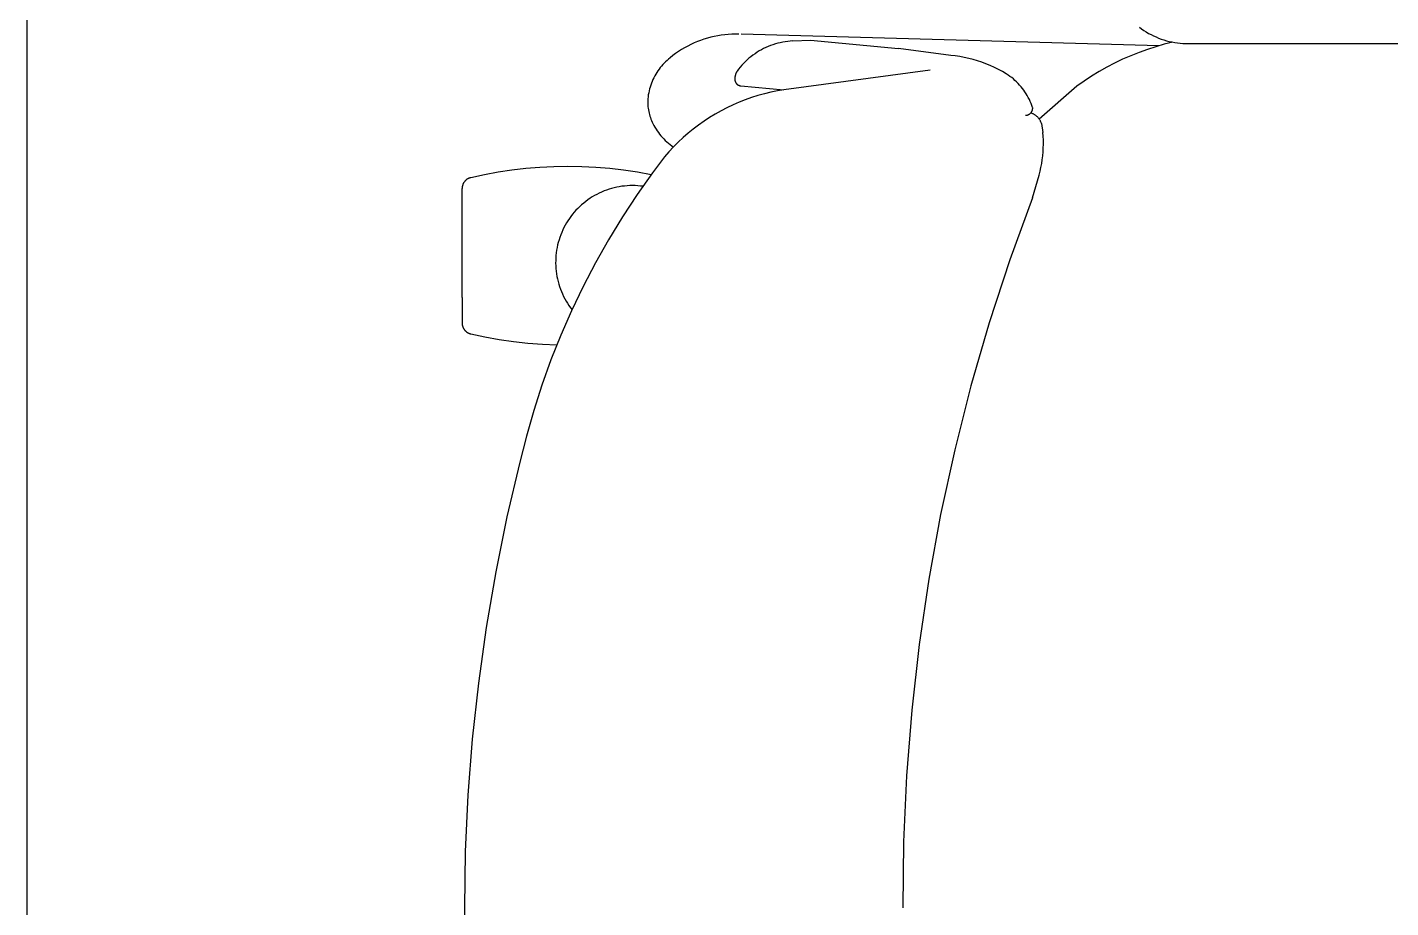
# Model space of a CAD drawing. Header units: inches. Extents: x 4 to 2210, y 3 to 2073.
# Drawn here: x 1142.58 to 1155.44, y 1880.32 to 1888.62 of the extents above; entities that cross this region are included whole.
import ezdxf

# ---------------------------------------------------------------- set-up
doc = ezdxf.new("R2010")
doc.units = ezdxf.units.IN
doc.header["$MEASUREMENT"] = 0
doc.layers.add('Planon_construction', color=253, linetype='Continuous')
doc.layers.add('Planon_workspace', color=210, linetype='Continuous')

# ---------------------------------------------------------------- blocks, each defined once
blk = doc.blocks.new('8 person table')
at = {"layer": 'Planon_construction'}
for p, q in [((-704.25, -779.18, 0), (-704.87, -779.42, 0)), ((-703.62, -778.96, 0), (-704.25, -779.18, 0)), ((-702.98, -778.77, 0), (-703.62, -778.96, 0)), ((-702.33, -778.6, 0), (-702.98, -778.77, 0)), ((-701.68, -778.45, 0), (-702.33, -778.6, 0)), ((-701.03, -778.32, 0), (-701.68, -778.45, 0)), ((-700.37, -778.21, 0), (-701.03, -778.32, 0)), ((-699.71, -778.13, 0), (-700.37, -778.21, 0)), ((-699.04, -778.07, 0), (-699.71, -778.13, 0)), ((-698.38, -778.03, 0), (-699.04, -778.07, 0)), ((-697.71, -778.02, 0), (-698.38, -778.03, 0)), ((-697.04, -778.03, 0), (-697.71, -778.02, 0)), ((-617.76, -780.21, 0), (-696.59, -778.02, 0)), ((-686.88, -779.29, 0), (-683.53, -779.17, 0)), ((-683.53, -779.17, 0), (-666.93, -780.74, 0)), ((-621.5, -776.71, 0), (-621.08, -777.02, 0)), ((-621.08, -777.02, 0), (-620.65, -777.32, 0)), ((-620.65, -777.32, 0), (-620.2, -777.6, 0)), ((-620.2, -777.6, 0), (-619.75, -777.86, 0)), ((-619.75, -777.86, 0), (-619.29, -778.11, 0)), ((-619.29, -778.11, 0), (-618.82, -778.34, 0)), ((-618.82, -778.34, 0), (-618.34, -778.55, 0)), ((-618.34, -778.55, 0), (-617.86, -778.75, 0)), ((-617.86, -778.75, 0), (-617.37, -778.94, 0)), ((-617.37, -778.94, 0), (-616.87, -779.1, 0)), ((-616.87, -779.1, 0), (-616.37, -779.25, 0)), ((-708.96, -781.66, 0), (-709.49, -782.06, 0)), ((-708.41, -781.28, 0), (-708.96, -781.66, 0)), ((-707.85, -780.92, 0), (-708.41, -781.28, 0)), ((-707.27, -780.58, 0), (-707.85, -780.92, 0)), ((-706.69, -780.26, 0), (-707.27, -780.58, 0)), ((-706.09, -779.96, 0), (-706.69, -780.26, 0)), ((-705.49, -779.68, 0), (-706.09, -779.96, 0)), ((-704.87, -779.42, 0), (-705.49, -779.68, 0)), ((-693.99, -781.7, 0), (-694.38, -781.97, 0)), ((-693.6, -781.44, 0), (-693.99, -781.7, 0)), ((-693.19, -781.19, 0), (-693.6, -781.44, 0)), ((-692.78, -780.95, 0), (-693.19, -781.19, 0)), ((-692.36, -780.73, 0), (-692.78, -780.95, 0)), ((-691.93, -780.53, 0), (-692.36, -780.73, 0)), ((-691.49, -780.34, 0), (-691.93, -780.53, 0)), ((-691.05, -780.16, 0), (-691.49, -780.34, 0)), ((-690.6, -780, 0), (-691.05, -780.16, 0)), ((-690.15, -779.86, 0), (-690.6, -780, 0)), ((-689.69, -779.73, 0), (-690.15, -779.86, 0)), ((-689.23, -779.62, 0), (-689.69, -779.73, 0)), ((-688.77, -779.52, 0), (-689.23, -779.62, 0)), ((-688.3, -779.44, 0), (-688.77, -779.52, 0)), ((-687.83, -779.37, 0), (-688.3, -779.44, 0)), ((-687.35, -779.33, 0), (-687.83, -779.37, 0)), ((-686.88, -779.29, 0), (-687.35, -779.33, 0)), ((-657.07, -782.02, 0), (-666.93, -780.74, 0)), ((-621.56, -781.47, 0), (-623.12, -782.09, 0)), ((-619.99, -780.91, 0), (-621.56, -781.47, 0)), ((-618.4, -780.39, 0), (-619.99, -780.91, 0)), ((-616.79, -779.93, 0), (-618.4, -780.39, 0)), ((-615.17, -779.53, 0), (-616.79, -779.93, 0)), ((-616.37, -779.25, 0), (-615.86, -779.38, 0)), ((-615.86, -779.38, 0), (-615.35, -779.49, 0)), ((-615.35, -779.49, 0), (-614.83, -779.59, 0)), ((-614.83, -779.59, 0), (-614.32, -779.66, 0)), ((-614.32, -779.66, 0), (-613.8, -779.72, 0)), ((-613.8, -779.72, 0), (-613.27, -779.76, 0)), ((-613.27, -779.76, 0), (-612.75, -779.78, 0)), ((-612.75, -779.78, 0), (-612.23, -779.79, 0)), ((-612.23, -779.79, 0), (-483.76, -779.71, 0)), ((-711.87, -784.33, 0), (-712.1, -784.63, 0)), ((-711.63, -784.04, 0), (-711.87, -784.33, 0)), ((-711.39, -783.76, 0), (-711.63, -784.04, 0)), ((-711.13, -783.49, 0), (-711.39, -783.76, 0)), ((-710.86, -783.22, 0), (-711.13, -783.49, 0)), ((-710.59, -782.96, 0), (-710.86, -783.22, 0)), ((-710.31, -782.72, 0), (-710.59, -782.96, 0)), ((-710.01, -782.48, 0), (-710.31, -782.72, 0)), ((-709.49, -782.06, 0), (-710.01, -782.48, 0)), ((-696.79, -784.25, 0), (-697.09, -784.62, 0)), ((-696.48, -783.89, 0), (-696.79, -784.25, 0)), ((-696.16, -783.54, 0), (-696.48, -783.89, 0)), ((-695.83, -783.21, 0), (-696.16, -783.54, 0)), ((-695.48, -782.88, 0), (-695.83, -783.21, 0)), ((-695.13, -782.56, 0), (-695.48, -782.88, 0)), ((-694.76, -782.26, 0), (-695.13, -782.56, 0)), ((-694.38, -781.97, 0), (-694.76, -782.26, 0)), ((-656.22, -782.12, 0), (-657.07, -782.02, 0)), ((-655.37, -782.25, 0), (-656.22, -782.12, 0)), ((-654.53, -782.4, 0), (-655.37, -782.25, 0)), ((-653.69, -782.59, 0), (-654.53, -782.4, 0)), ((-652.86, -782.8, 0), (-653.69, -782.59, 0)), ((-652.04, -783.05, 0), (-652.86, -782.8, 0)), ((-651.23, -783.32, 0), (-652.04, -783.05, 0)), ((-650.43, -783.61, 0), (-651.23, -783.32, 0)), ((-649.63, -783.94, 0), (-650.43, -783.61, 0)), ((-648.85, -784.29, 0), (-649.63, -783.94, 0)), ((-648.08, -784.67, 0), (-648.85, -784.29, 0)), ((-627.64, -784.25, 0), (-629.1, -785.07, 0)), ((-626.16, -783.48, 0), (-627.64, -784.25, 0)), ((-624.65, -782.76, 0), (-626.16, -783.48, 0)), ((-623.12, -782.09, 0), (-624.65, -782.76, 0)), ((-713.4, -786.92, 0), (-713.54, -787.27, 0)), ((-713.24, -786.57, 0), (-713.4, -786.92, 0)), ((-713.08, -786.23, 0), (-713.24, -786.57, 0)), ((-712.91, -785.9, 0), (-713.08, -786.23, 0)), ((-712.72, -785.57, 0), (-712.91, -785.9, 0)), ((-712.53, -785.25, 0), (-712.72, -785.57, 0)), ((-712.32, -784.94, 0), (-712.53, -785.25, 0)), ((-712.1, -784.63, 0), (-712.32, -784.94, 0)), ((-697.78, -786.18, 0), (-697.79, -786.27, 0)), ((-697.79, -786.27, 0), (-697.79, -786.36, 0)), ((-697.79, -786.36, 0), (-697.79, -786.45, 0)), ((-697.79, -786.45, 0), (-697.79, -786.54, 0)), ((-697.79, -786.54, 0), (-697.78, -786.63, 0)), ((-697.77, -786.09, 0), (-697.78, -786.18, 0)), ((-697.78, -786.63, 0), (-697.78, -786.72, 0)), ((-697.78, -786.72, 0), (-697.77, -786.76, 0)), ((-697.76, -786, 0), (-697.77, -786.09, 0)), ((-697.77, -786.76, 0), (-697.76, -786.8, 0)), ((-697.74, -785.92, 0), (-697.76, -786, 0)), ((-697.76, -786.8, 0), (-697.75, -786.84, 0)), ((-697.75, -786.84, 0), (-697.74, -786.88, 0)), ((-697.72, -785.83, 0), (-697.74, -785.92, 0)), ((-697.74, -786.88, 0), (-697.73, -786.92, 0)), ((-697.73, -786.92, 0), (-697.72, -786.96, 0)), ((-697.7, -785.74, 0), (-697.72, -785.83, 0)), ((-697.67, -785.66, 0), (-697.7, -785.74, 0)), ((-697.65, -785.57, 0), (-697.67, -785.66, 0)), ((-697.62, -785.49, 0), (-697.65, -785.57, 0)), ((-697.58, -785.4, 0), (-697.62, -785.49, 0)), ((-697.55, -785.32, 0), (-697.58, -785.4, 0)), ((-697.51, -785.24, 0), (-697.55, -785.32, 0)), ((-697.47, -785.16, 0), (-697.51, -785.24, 0)), ((-697.42, -785.08, 0), (-697.47, -785.16, 0)), ((-697.38, -785.01, 0), (-697.42, -785.08, 0)), ((-697.09, -784.62, 0), (-697.38, -785.01, 0)), ((-660.97, -784.82, 0), (-688.54, -788.51, 0)), ((-647.33, -785.07, 0), (-648.08, -784.67, 0)), ((-646.59, -785.51, 0), (-647.33, -785.07, 0)), ((-646.25, -785.73, 0), (-646.59, -785.51, 0)), ((-645.91, -785.97, 0), (-646.25, -785.73, 0)), ((-645.58, -786.21, 0), (-645.91, -785.97, 0)), ((-645.26, -786.47, 0), (-645.58, -786.21, 0)), ((-644.96, -786.74, 0), (-645.26, -786.47, 0)), ((-644.66, -787.02, 0), (-644.96, -786.74, 0)), ((-631.93, -786.86, 0), (-633.3, -787.82, 0)), ((-630.53, -785.94, 0), (-631.93, -786.86, 0)), ((-629.1, -785.07, 0), (-630.53, -785.94, 0)), ((-714.12, -789.44, 0), (-714.17, -789.81, 0)), ((-714.05, -789.07, 0), (-714.12, -789.44, 0)), ((-713.97, -788.7, 0), (-714.05, -789.07, 0)), ((-713.88, -788.34, 0), (-713.97, -788.7, 0)), ((-713.78, -787.98, 0), (-713.88, -788.34, 0)), ((-713.66, -787.62, 0), (-713.78, -787.98, 0)), ((-713.54, -787.27, 0), (-713.66, -787.62, 0)), ((-697.72, -786.96, 0), (-697.7, -787, 0)), ((-697.7, -787, 0), (-697.69, -787.04, 0)), ((-697.69, -787.04, 0), (-697.67, -787.07, 0)), ((-697.67, -787.07, 0), (-697.65, -787.11, 0)), ((-697.65, -787.11, 0), (-697.63, -787.15, 0)), ((-697.63, -787.15, 0), (-697.61, -787.18, 0)), ((-697.61, -787.18, 0), (-697.59, -787.22, 0)), ((-697.59, -787.22, 0), (-697.56, -787.25, 0)), ((-697.56, -787.25, 0), (-697.54, -787.29, 0)), ((-697.54, -787.29, 0), (-697.51, -787.32, 0)), ((-697.51, -787.32, 0), (-697.48, -787.35, 0)), ((-697.48, -787.35, 0), (-697.46, -787.38, 0)), ((-697.46, -787.38, 0), (-697.43, -787.41, 0)), ((-697.43, -787.41, 0), (-697.4, -787.44, 0)), ((-697.4, -787.44, 0), (-697.37, -787.47, 0)), ((-697.37, -787.47, 0), (-697.33, -787.49, 0)), ((-697.33, -787.49, 0), (-697.3, -787.52, 0)), ((-697.3, -787.52, 0), (-697.27, -787.54, 0)), ((-697.27, -787.54, 0), (-697.23, -787.57, 0)), ((-697.23, -787.57, 0), (-697.2, -787.59, 0)), ((-697.2, -787.59, 0), (-697.16, -787.61, 0)), ((-697.16, -787.61, 0), (-697.13, -787.63, 0)), ((-697.13, -787.63, 0), (-697.09, -787.65, 0)), ((-697.09, -787.65, 0), (-697.05, -787.66, 0)), ((-697.05, -787.66, 0), (-697.01, -787.68, 0)), ((-697.01, -787.68, 0), (-696.97, -787.69, 0)), ((-696.97, -787.69, 0), (-696.93, -787.71, 0)), ((-696.93, -787.71, 0), (-696.89, -787.72, 0)), ((-696.89, -787.72, 0), (-696.85, -787.73, 0)), ((-696.85, -787.73, 0), (-696.81, -787.74, 0)), ((-696.81, -787.74, 0), (-696.77, -787.75, 0)), ((-696.77, -787.75, 0), (-696.73, -787.75, 0)), ((-696.73, -787.75, 0), (-696.69, -787.76, 0)), ((-696.69, -787.76, 0), (-696.65, -787.76, 0)), ((-696.65, -787.76, 0), (-688.54, -788.51, 0)), ((-692.23, -789.26, 0), (-693.44, -789.6, 0)), ((-691.01, -788.97, 0), (-692.23, -789.26, 0)), ((-689.78, -788.72, 0), (-691.01, -788.97, 0)), ((-688.54, -788.51, 0), (-689.78, -788.72, 0)), ((-644.37, -787.31, 0), (-644.66, -787.02, 0)), ((-644.09, -787.61, 0), (-644.37, -787.31, 0)), ((-643.82, -787.92, 0), (-644.09, -787.61, 0)), ((-643.56, -788.24, 0), (-643.82, -787.92, 0)), ((-643.31, -788.57, 0), (-643.56, -788.24, 0)), ((-643.08, -788.9, 0), (-643.31, -788.57, 0)), ((-642.85, -789.24, 0), (-643.08, -788.9, 0)), ((-642.64, -789.6, 0), (-642.85, -789.24, 0)), ((-633.3, -787.82, 0), (-640.37, -794.03, 0)), ((-714.21, -790.19, 0), (-714.23, -790.49, 0)), ((-714.23, -790.49, 0), (-714.23, -790.79, 0)), ((-714.23, -790.79, 0), (-714.22, -791.09, 0)), ((-714.22, -791.09, 0), (-714.2, -791.4, 0)), ((-714.17, -789.81, 0), (-714.21, -790.19, 0)), ((-714.2, -791.4, 0), (-714.18, -791.7, 0)), ((-714.18, -791.7, 0), (-714.14, -792, 0)), ((-714.14, -792, 0), (-714.1, -792.29, 0)), ((-699.28, -791.89, 0), (-700.39, -792.47, 0)), ((-698.14, -791.35, 0), (-699.28, -791.89, 0)), ((-696.99, -790.86, 0), (-698.14, -791.35, 0)), ((-695.82, -790.4, 0), (-696.99, -790.86, 0)), ((-694.64, -789.98, 0), (-695.82, -790.4, 0)), ((-693.44, -789.6, 0), (-694.64, -789.98, 0)), ((-642.44, -789.95, 0), (-642.64, -789.6, 0)), ((-642.25, -790.32, 0), (-642.44, -789.95, 0)), ((-642.07, -790.69, 0), (-642.25, -790.32, 0)), ((-641.91, -791.07, 0), (-642.07, -790.69, 0)), ((-641.76, -791.45, 0), (-641.91, -791.07, 0)), ((-641.63, -791.83, 0), (-641.76, -791.45, 0)), ((-641.62, -791.88, 0), (-641.63, -791.83, 0)), ((-641.63, -792.07, 0), (-641.62, -792.02, 0)), ((-641.63, -792.11, 0), (-641.63, -792.07, 0)), ((-641.62, -791.93, 0), (-641.62, -791.88, 0)), ((-641.62, -791.97, 0), (-641.62, -791.93, 0)), ((-641.62, -792.02, 0), (-641.62, -791.97, 0)), ((-714.1, -792.29, 0), (-714.04, -792.59, 0)), ((-714.04, -792.59, 0), (-713.97, -792.89, 0)), ((-713.97, -792.89, 0), (-713.9, -793.18, 0)), ((-713.9, -793.18, 0), (-713.81, -793.47, 0)), ((-713.81, -793.47, 0), (-713.72, -793.76, 0)), ((-713.72, -793.76, 0), (-713.62, -794.04, 0)), ((-713.62, -794.04, 0), (-713.5, -794.32, 0)), ((-713.5, -794.32, 0), (-713.38, -794.6, 0)), ((-713.38, -794.6, 0), (-713.25, -794.87, 0)), ((-703.61, -794.43, 0), (-704.64, -795.15, 0)), ((-702.56, -793.74, 0), (-703.61, -794.43, 0)), ((-701.49, -793.09, 0), (-702.56, -793.74, 0)), ((-700.39, -792.47, 0), (-701.49, -793.09, 0)), ((-642.98, -793.31, 0), (-642.94, -793.31, 0)), ((-642.94, -793.31, 0), (-642.89, -793.3, 0)), ((-642.89, -793.3, 0), (-642.84, -793.3, 0)), ((-642.84, -793.3, 0), (-642.8, -793.29, 0)), ((-642.8, -793.29, 0), (-642.75, -793.29, 0)), ((-642.75, -793.29, 0), (-642.71, -793.28, 0)), ((-642.71, -793.28, 0), (-642.66, -793.27, 0)), ((-642.66, -793.27, 0), (-642.61, -793.26, 0)), ((-642.61, -793.26, 0), (-642.57, -793.24, 0)), ((-642.57, -793.24, 0), (-642.52, -793.23, 0)), ((-642.52, -793.23, 0), (-642.48, -793.21, 0)), ((-642.48, -793.21, 0), (-642.44, -793.19, 0)), ((-642.44, -793.19, 0), (-642.4, -793.17, 0)), ((-642.4, -793.17, 0), (-642.35, -793.15, 0)), ((-642.35, -793.15, 0), (-642.31, -793.13, 0)), ((-642.31, -793.13, 0), (-642.27, -793.11, 0)), ((-642.27, -793.11, 0), (-642.23, -793.08, 0)), ((-642.23, -793.08, 0), (-642.19, -793.05, 0)), ((-642.19, -793.05, 0), (-642.16, -793.03, 0)), ((-642.16, -793.03, 0), (-642.12, -793, 0)), ((-642.12, -793, 0), (-642.08, -792.97, 0)), ((-642.08, -792.97, 0), (-642.05, -792.93, 0)), ((-642.05, -792.93, 0), (-642.02, -792.9, 0)), ((-642.02, -792.9, 0), (-641.98, -792.87, 0)), ((-641.89, -792.91, 0), (-641.99, -792.87, 0)), ((-641.98, -792.87, 0), (-641.95, -792.83, 0)), ((-641.95, -792.83, 0), (-641.92, -792.8, 0)), ((-641.92, -792.8, 0), (-641.89, -792.76, 0)), ((-641.89, -792.76, 0), (-641.87, -792.72, 0)), ((-641.79, -792.94, 0), (-641.89, -792.91, 0)), ((-641.87, -792.72, 0), (-641.84, -792.68, 0)), ((-641.84, -792.68, 0), (-641.81, -792.64, 0)), ((-641.81, -792.64, 0), (-641.79, -792.6, 0)), ((-641.79, -792.6, 0), (-641.77, -792.56, 0)), ((-641.69, -792.98, 0), (-641.79, -792.94, 0)), ((-641.77, -792.56, 0), (-641.75, -792.52, 0)), ((-641.75, -792.52, 0), (-641.73, -792.48, 0)), ((-641.73, -792.48, 0), (-641.71, -792.43, 0)), ((-641.71, -792.43, 0), (-641.7, -792.39, 0)), ((-641.7, -792.39, 0), (-641.68, -792.34, 0)), ((-641.59, -793.02, 0), (-641.69, -792.98, 0)), ((-641.68, -792.34, 0), (-641.67, -792.3, 0)), ((-641.67, -792.3, 0), (-641.66, -792.25, 0)), ((-641.66, -792.25, 0), (-641.65, -792.21, 0)), ((-641.65, -792.21, 0), (-641.64, -792.16, 0)), ((-641.64, -792.16, 0), (-641.63, -792.11, 0)), ((-641.5, -793.07, 0), (-641.59, -793.02, 0)), ((-641.41, -793.12, 0), (-641.5, -793.07, 0)), ((-641.31, -793.17, 0), (-641.41, -793.12, 0)), ((-641.23, -793.22, 0), (-641.31, -793.17, 0)), ((-641.14, -793.28, 0), (-641.23, -793.22, 0)), ((-641.05, -793.34, 0), (-641.14, -793.28, 0)), ((-640.97, -793.41, 0), (-641.05, -793.34, 0)), ((-640.89, -793.47, 0), (-640.97, -793.41, 0)), ((-640.81, -793.54, 0), (-640.89, -793.47, 0)), ((-640.73, -793.61, 0), (-640.81, -793.54, 0)), ((-640.66, -793.69, 0), (-640.73, -793.61, 0)), ((-640.59, -793.77, 0), (-640.66, -793.69, 0)), ((-640.52, -793.85, 0), (-640.59, -793.77, 0)), ((-640.45, -793.93, 0), (-640.52, -793.85, 0)), ((-640.39, -794.01, 0), (-640.45, -793.93, 0)), ((-640.33, -794.1, 0), (-640.39, -794.01, 0)), ((-640.27, -794.19, 0), (-640.33, -794.1, 0)), ((-640.22, -794.28, 0), (-640.27, -794.19, 0)), ((-640.17, -794.37, 0), (-640.22, -794.28, 0)), ((-640.12, -794.46, 0), (-640.17, -794.37, 0)), ((-640.07, -794.56, 0), (-640.12, -794.46, 0)), ((-640.03, -794.66, 0), (-640.07, -794.56, 0)), ((-639.99, -794.75, 0), (-640.03, -794.66, 0)), ((-713.25, -794.87, 0), (-713.07, -795.22, 0)), ((-713.07, -795.22, 0), (-712.87, -795.56, 0)), ((-712.87, -795.56, 0), (-712.66, -795.9, 0)), ((-712.66, -795.9, 0), (-712.45, -796.23, 0)), ((-712.45, -796.23, 0), (-712.22, -796.56, 0)), ((-712.22, -796.56, 0), (-711.98, -796.87, 0)), ((-711.98, -796.87, 0), (-711.73, -797.18, 0)), ((-711.73, -797.18, 0), (-711.47, -797.48, 0)), ((-706.61, -796.71, 0), (-707.56, -797.53, 0)), ((-705.64, -795.91, 0), (-706.61, -796.71, 0)), ((-704.64, -795.15, 0), (-705.64, -795.91, 0)), ((-639.96, -794.85, 0), (-639.99, -794.75, 0)), ((-639.96, -794.85, 0), (-639.69, -796.53, 0)), ((-639.63, -797.27, 0), (-639.69, -796.53, 0)), ((-711.47, -797.48, 0), (-711.2, -797.77, 0)), ((-711.2, -797.77, 0), (-710.92, -798.05, 0)), ((-710.92, -798.05, 0), (-710.63, -798.32, 0)), ((-710.63, -798.32, 0), (-710.33, -798.58, 0)), ((-710.33, -798.58, 0), (-710.02, -798.83, 0)), ((-709.36, -799.28, 0), (-710.22, -800.2, 0)), ((-710.02, -798.83, 0), (-709.7, -799.07, 0)), ((-709.7, -799.07, 0), (-709.38, -799.3, 0)), ((-708.47, -798.39, 0), (-709.36, -799.28, 0)), ((-707.56, -797.53, 0), (-708.47, -798.39, 0)), ((-639.66, -800.23, 0), (-639.61, -799.49, 0)), ((-639.6, -798.01, 0), (-639.63, -797.27, 0)), ((-639.61, -799.49, 0), (-639.6, -798.75, 0)), ((-639.6, -798.75, 0), (-639.6, -798.01, 0)), ((-711.83, -802.13, 0), (-712.58, -803.13, 0)), ((-711.04, -801.15, 0), (-711.83, -802.13, 0)), ((-710.22, -800.2, 0), (-711.04, -801.15, 0)), ((-639.92, -802.43, 0), (-639.81, -801.7, 0)), ((-639.81, -801.7, 0), (-639.72, -800.96, 0)), ((-639.72, -800.96, 0), (-639.66, -800.23, 0)), ((-745.04, -804.52, 0), (-747.62, -805.08, 0)), ((-742.44, -804.05, 0), (-745.04, -804.52, 0)), ((-739.83, -803.66, 0), (-742.44, -804.05, 0)), ((-737.21, -803.36, 0), (-739.83, -803.66, 0)), ((-734.58, -803.14, 0), (-737.21, -803.36, 0)), ((-731.94, -803.01, 0), (-734.58, -803.14, 0)), ((-729.3, -802.97, 0), (-731.94, -803.01, 0)), ((-726.66, -803.01, 0), (-729.3, -802.97, 0)), ((-724.03, -803.14, 0), (-726.66, -803.01, 0)), ((-721.4, -803.36, 0), (-724.03, -803.14, 0)), ((-718.78, -803.66, 0), (-721.4, -803.36, 0)), ((-716.17, -804.05, 0), (-718.78, -803.66, 0)), ((-713.3, -804.16, 0), (-716.21, -808.27, 0)), ((-713.57, -804.52, 0), (-716.17, -804.05, 0)), ((-712.58, -803.13, 0), (-713.3, -804.16, 0)), ((-641.68, -808.91, 0), (-640.4, -804.6, 0)), ((-640.4, -804.6, 0), (-640.22, -803.88, 0)), ((-640.22, -803.88, 0), (-640.06, -803.16, 0)), ((-640.06, -803.16, 0), (-639.92, -802.43, 0)), ((-749.22, -806.96, 0), (-749.23, -807.03, 0)), ((-749.23, -807.03, 0), (-749.23, -807.1, 0)), ((-749.23, -827.68, 0), (-749.23, -807.1, 0)), ((-749.21, -806.82, 0), (-749.22, -806.89, 0)), ((-749.22, -806.89, 0), (-749.22, -806.96, 0)), ((-749.2, -806.75, 0), (-749.21, -806.82, 0)), ((-749.18, -806.68, 0), (-749.2, -806.75, 0)), ((-749.17, -806.61, 0), (-749.18, -806.68, 0)), ((-749.15, -806.54, 0), (-749.17, -806.61, 0)), ((-749.13, -806.47, 0), (-749.15, -806.54, 0)), ((-749.11, -806.4, 0), (-749.13, -806.47, 0)), ((-749.08, -806.33, 0), (-749.11, -806.4, 0)), ((-749.05, -806.27, 0), (-749.08, -806.33, 0)), ((-749.02, -806.2, 0), (-749.05, -806.27, 0)), ((-748.99, -806.14, 0), (-749.02, -806.2, 0)), ((-748.96, -806.08, 0), (-748.99, -806.14, 0)), ((-748.92, -806.01, 0), (-748.96, -806.08, 0)), ((-748.88, -805.95, 0), (-748.92, -806.01, 0)), ((-748.84, -805.9, 0), (-748.88, -805.95, 0)), ((-748.8, -805.84, 0), (-748.84, -805.9, 0)), ((-748.75, -805.78, 0), (-748.8, -805.84, 0)), ((-748.71, -805.73, 0), (-748.75, -805.78, 0)), ((-748.66, -805.67, 0), (-748.71, -805.73, 0)), ((-748.61, -805.62, 0), (-748.66, -805.67, 0)), ((-748.56, -805.57, 0), (-748.61, -805.62, 0)), ((-748.5, -805.53, 0), (-748.56, -805.57, 0)), ((-748.45, -805.48, 0), (-748.5, -805.53, 0)), ((-748.39, -805.44, 0), (-748.45, -805.48, 0)), ((-748.33, -805.39, 0), (-748.39, -805.44, 0)), ((-748.27, -805.35, 0), (-748.33, -805.39, 0)), ((-748.21, -805.32, 0), (-748.27, -805.35, 0)), ((-748.15, -805.28, 0), (-748.21, -805.32, 0)), ((-748.09, -805.25, 0), (-748.15, -805.28, 0)), ((-748.02, -805.22, 0), (-748.09, -805.25, 0)), ((-747.96, -805.19, 0), (-748.02, -805.22, 0)), ((-747.89, -805.16, 0), (-747.96, -805.19, 0)), ((-747.82, -805.14, 0), (-747.89, -805.16, 0)), ((-747.76, -805.11, 0), (-747.82, -805.14, 0)), ((-747.69, -805.09, 0), (-747.76, -805.11, 0)), ((-747.62, -805.08, 0), (-747.69, -805.09, 0)), ((-722, -807.42, 0), (-722.47, -807.59, 0)), ((-721.53, -807.26, 0), (-722, -807.42, 0)), ((-721.05, -807.11, 0), (-721.53, -807.26, 0)), ((-720.57, -806.99, 0), (-721.05, -807.11, 0)), ((-720.08, -806.88, 0), (-720.57, -806.99, 0)), ((-719.6, -806.78, 0), (-720.08, -806.88, 0)), ((-719.1, -806.71, 0), (-719.6, -806.78, 0)), ((-718.61, -806.65, 0), (-719.1, -806.71, 0)), ((-718.11, -806.6, 0), (-718.61, -806.65, 0)), ((-717.61, -806.58, 0), (-718.11, -806.6, 0)), ((-717.12, -806.57, 0), (-717.61, -806.58, 0)), ((-716.62, -806.58, 0), (-717.12, -806.57, 0)), ((-716.12, -806.6, 0), (-716.62, -806.58, 0)), ((-715.62, -806.65, 0), (-716.12, -806.6, 0)), ((-715.13, -806.71, 0), (-715.62, -806.65, 0)), ((-726.31, -809.86, 0), (-726.69, -810.19, 0)), ((-725.92, -809.55, 0), (-726.31, -809.86, 0)), ((-725.52, -809.26, 0), (-725.92, -809.55, 0)), ((-725.11, -808.97, 0), (-725.52, -809.26, 0)), ((-724.69, -808.71, 0), (-725.11, -808.97, 0)), ((-724.26, -808.45, 0), (-724.69, -808.71, 0)), ((-723.83, -808.22, 0), (-724.26, -808.45, 0)), ((-723.38, -807.99, 0), (-723.83, -808.22, 0)), ((-722.93, -807.78, 0), (-723.38, -807.99, 0)), ((-722.47, -807.59, 0), (-722.93, -807.78, 0)), ((-716.21, -808.27, 0), (-718.98, -812.48, 0)), ((-641.68, -808.91, 0), (-645.94, -820.6, 0)), ((-728.72, -812.38, 0), (-729.01, -812.78, 0)), ((-728.41, -811.98, 0), (-728.72, -812.38, 0)), ((-728.09, -811.6, 0), (-728.41, -811.98, 0)), ((-727.76, -811.23, 0), (-728.09, -811.6, 0)), ((-727.42, -810.87, 0), (-727.76, -811.23, 0)), ((-727.06, -810.52, 0), (-727.42, -810.87, 0)), ((-726.69, -810.19, 0), (-727.06, -810.52, 0)), ((-718.98, -812.48, 0), (-721.6, -816.78, 0)), ((-730.25, -814.94, 0), (-730.45, -815.4, 0)), ((-730.03, -814.49, 0), (-730.25, -814.94, 0)), ((-729.8, -814.05, 0), (-730.03, -814.49, 0)), ((-729.55, -813.62, 0), (-729.8, -814.05, 0)), ((-729.28, -813.2, 0), (-729.55, -813.62, 0)), ((-729.01, -812.78, 0), (-729.28, -813.2, 0)), ((-731.22, -817.76, 0), (-731.32, -818.25, 0)), ((-731.1, -817.28, 0), (-731.22, -817.76, 0)), ((-730.96, -816.8, 0), (-731.1, -817.28, 0)), ((-730.81, -816.33, 0), (-730.96, -816.8, 0)), ((-730.64, -815.86, 0), (-730.81, -816.33, 0)), ((-730.45, -815.4, 0), (-730.64, -815.86, 0)), ((-721.6, -816.78, 0), (-724.08, -821.16, 0)), ((-731.57, -820.22, 0), (-731.59, -820.72, 0)), ((-731.54, -819.73, 0), (-731.57, -820.22, 0)), ((-731.48, -819.23, 0), (-731.54, -819.73, 0)), ((-731.41, -818.74, 0), (-731.48, -819.23, 0)), ((-731.32, -818.25, 0), (-731.41, -818.74, 0)), ((-731.59, -820.72, 0), (-731.6, -821.22, 0)), ((-731.6, -821.22, 0), (-731.58, -821.72, 0)), ((-731.58, -821.72, 0), (-731.55, -822.21, 0)), ((-731.55, -822.21, 0), (-731.5, -822.71, 0)), ((-731.5, -822.71, 0), (-731.44, -823.2, 0)), ((-724.08, -821.16, 0), (-726.41, -825.62, 0)), ((-645.94, -820.6, 0), (-649.8, -832.42, 0)), ((-731.44, -823.2, 0), (-731.35, -823.7, 0)), ((-731.35, -823.7, 0), (-731.25, -824.18, 0)), ((-731.25, -824.18, 0), (-731.14, -824.67, 0)), ((-731.14, -824.67, 0), (-731, -825.15, 0)), ((-731, -825.15, 0), (-730.85, -825.62, 0)), ((-749.23, -827.68, 0), (-749.23, -832.5, 0)), ((-730.85, -825.62, 0), (-730.69, -826.09, 0)), ((-730.69, -826.09, 0), (-730.51, -826.56, 0)), ((-730.51, -826.56, 0), (-730.31, -827.01, 0)), ((-730.31, -827.01, 0), (-730.1, -827.47, 0)), ((-730.1, -827.47, 0), (-729.87, -827.91, 0)), ((-729.87, -827.91, 0), (-729.62, -828.34, 0)), ((-726.41, -825.62, 0), (-728.58, -830.16, 0)), ((-728.58, -830.16, 0), (-730.61, -834.78, 0)), ((-729.62, -828.34, 0), (-729.36, -828.77, 0)), ((-729.36, -828.77, 0), (-729.09, -829.19, 0)), ((-729.09, -829.19, 0), (-728.8, -829.59, 0)), ((-728.8, -829.59, 0), (-728.5, -829.99, 0)), ((-749.23, -832.5, 0), (-749.23, -832.57, 0)), ((-749.23, -832.57, 0), (-749.22, -832.65, 0)), ((-749.22, -832.65, 0), (-749.22, -832.72, 0)), ((-749.22, -832.72, 0), (-749.21, -832.79, 0)), ((-749.21, -832.79, 0), (-749.2, -832.86, 0)), ((-749.2, -832.86, 0), (-749.18, -832.93, 0)), ((-749.18, -832.93, 0), (-749.17, -833, 0)), ((-749.17, -833, 0), (-749.15, -833.07, 0)), ((-749.15, -833.07, 0), (-749.13, -833.14, 0)), ((-749.13, -833.14, 0), (-749.11, -833.2, 0)), ((-749.11, -833.2, 0), (-749.08, -833.27, 0)), ((-649.8, -832.42, 0), (-653.27, -844.36, 0)), ((-749.08, -833.27, 0), (-749.05, -833.34, 0)), ((-749.05, -833.34, 0), (-749.02, -833.4, 0)), ((-749.02, -833.4, 0), (-748.99, -833.47, 0)), ((-748.99, -833.47, 0), (-748.96, -833.53, 0)), ((-748.96, -833.53, 0), (-748.92, -833.59, 0)), ((-748.92, -833.59, 0), (-748.88, -833.65, 0)), ((-748.88, -833.65, 0), (-748.84, -833.71, 0)), ((-748.84, -833.71, 0), (-748.8, -833.77, 0)), ((-748.8, -833.77, 0), (-748.75, -833.83, 0)), ((-748.75, -833.83, 0), (-748.71, -833.88, 0)), ((-748.71, -833.88, 0), (-748.66, -833.93, 0)), ((-748.66, -833.93, 0), (-748.61, -833.98, 0)), ((-748.61, -833.98, 0), (-748.56, -834.03, 0)), ((-748.56, -834.03, 0), (-748.5, -834.08, 0)), ((-748.5, -834.08, 0), (-748.45, -834.13, 0)), ((-748.45, -834.13, 0), (-748.39, -834.17, 0)), ((-748.39, -834.17, 0), (-748.33, -834.21, 0)), ((-748.33, -834.21, 0), (-748.27, -834.25, 0)), ((-748.27, -834.25, 0), (-748.21, -834.29, 0)), ((-748.21, -834.29, 0), (-748.15, -834.33, 0)), ((-748.15, -834.33, 0), (-748.09, -834.36, 0)), ((-748.09, -834.36, 0), (-748.02, -834.39, 0)), ((-748.02, -834.39, 0), (-747.96, -834.42, 0)), ((-747.96, -834.42, 0), (-747.89, -834.45, 0)), ((-747.89, -834.45, 0), (-747.82, -834.47, 0)), ((-747.82, -834.47, 0), (-747.76, -834.49, 0)), ((-747.76, -834.49, 0), (-747.69, -834.51, 0)), ((-747.69, -834.51, 0), (-747.62, -834.53, 0)), ((-747.62, -834.53, 0), (-744.94, -835.11, 0)), ((-744.94, -835.11, 0), (-742.25, -835.59, 0)), ((-742.25, -835.59, 0), (-739.54, -835.99, 0)), ((-730.61, -834.78, 0), (-732.48, -839.45, 0)), ((-739.54, -835.99, 0), (-736.82, -836.29, 0)), ((-736.82, -836.29, 0), (-734.1, -836.5, 0)), ((-734.1, -836.5, 0), (-731.36, -836.61, 0)), ((-732.48, -839.45, 0), (-734.19, -844.19, 0)), ((-734.19, -844.19, 0), (-735.74, -848.98, 0)), ((-653.27, -844.36, 0), (-656.33, -856.42, 0)), ((-735.74, -848.98, 0), (-737.12, -853.82, 0)), ((-737.12, -853.82, 0), (-738.35, -858.7, 0)), ((-738.35, -858.7, 0), (-740.79, -869.03, 0)), ((-656.33, -856.42, 0), (-658.98, -868.58, 0)), ((-740.79, -869.03, 0), (-742.9, -879.43, 0)), ((-658.98, -868.58, 0), (-661.21, -880.81, 0)), ((-742.9, -879.43, 0), (-744.7, -889.89, 0)), ((-661.21, -880.81, 0), (-663.04, -893.12, 0)), ((-744.7, -889.89, 0), (-746.17, -900.4, 0)), ((-663.04, -893.12, 0), (-664.44, -905.48, 0)), ((-746.17, -900.4, 0), (-747.32, -910.95, 0)), ((-664.44, -905.48, 0), (-665.43, -917.87, 0)), ((-747.32, -910.95, 0), (-748.14, -921.53, 0)), ((-665.43, -917.87, 0), (-666, -930.3, 0)), ((-748.14, -921.53, 0), (-748.63, -932.13, 0)), ((-666, -930.3, 0), (-666.14, -942.74, 0)), ((-748.63, -932.13, 0), (-748.8, -942.74, 0)), ((-748.8, -942.74, 0), (-748.63, -953.35, 0))]:
    blk.add_line(p, q, dxfattribs=at)

msp = doc.modelspace()

# ---------------------------------------------------------------- linework, layer by layer
at = {"layer": 'Planon_workspace'}
msp.add_lwpolyline([(1142.578, 2002.329), (1239.257, 2002.329), (1239.257, 1854.974), (1142.578, 1854.974)], close=True, dxfattribs=at)

# ---------------------------------------------------------------- block references
at = {"layer": 'Planon_construction', "xscale": 0.05, "yscale": 0.05, "zscale": 0.05}
msp.add_blockref('8 person table', (1184.141, 1927.458), dxfattribs=at)

doc.saveas('drawing.dxf')
